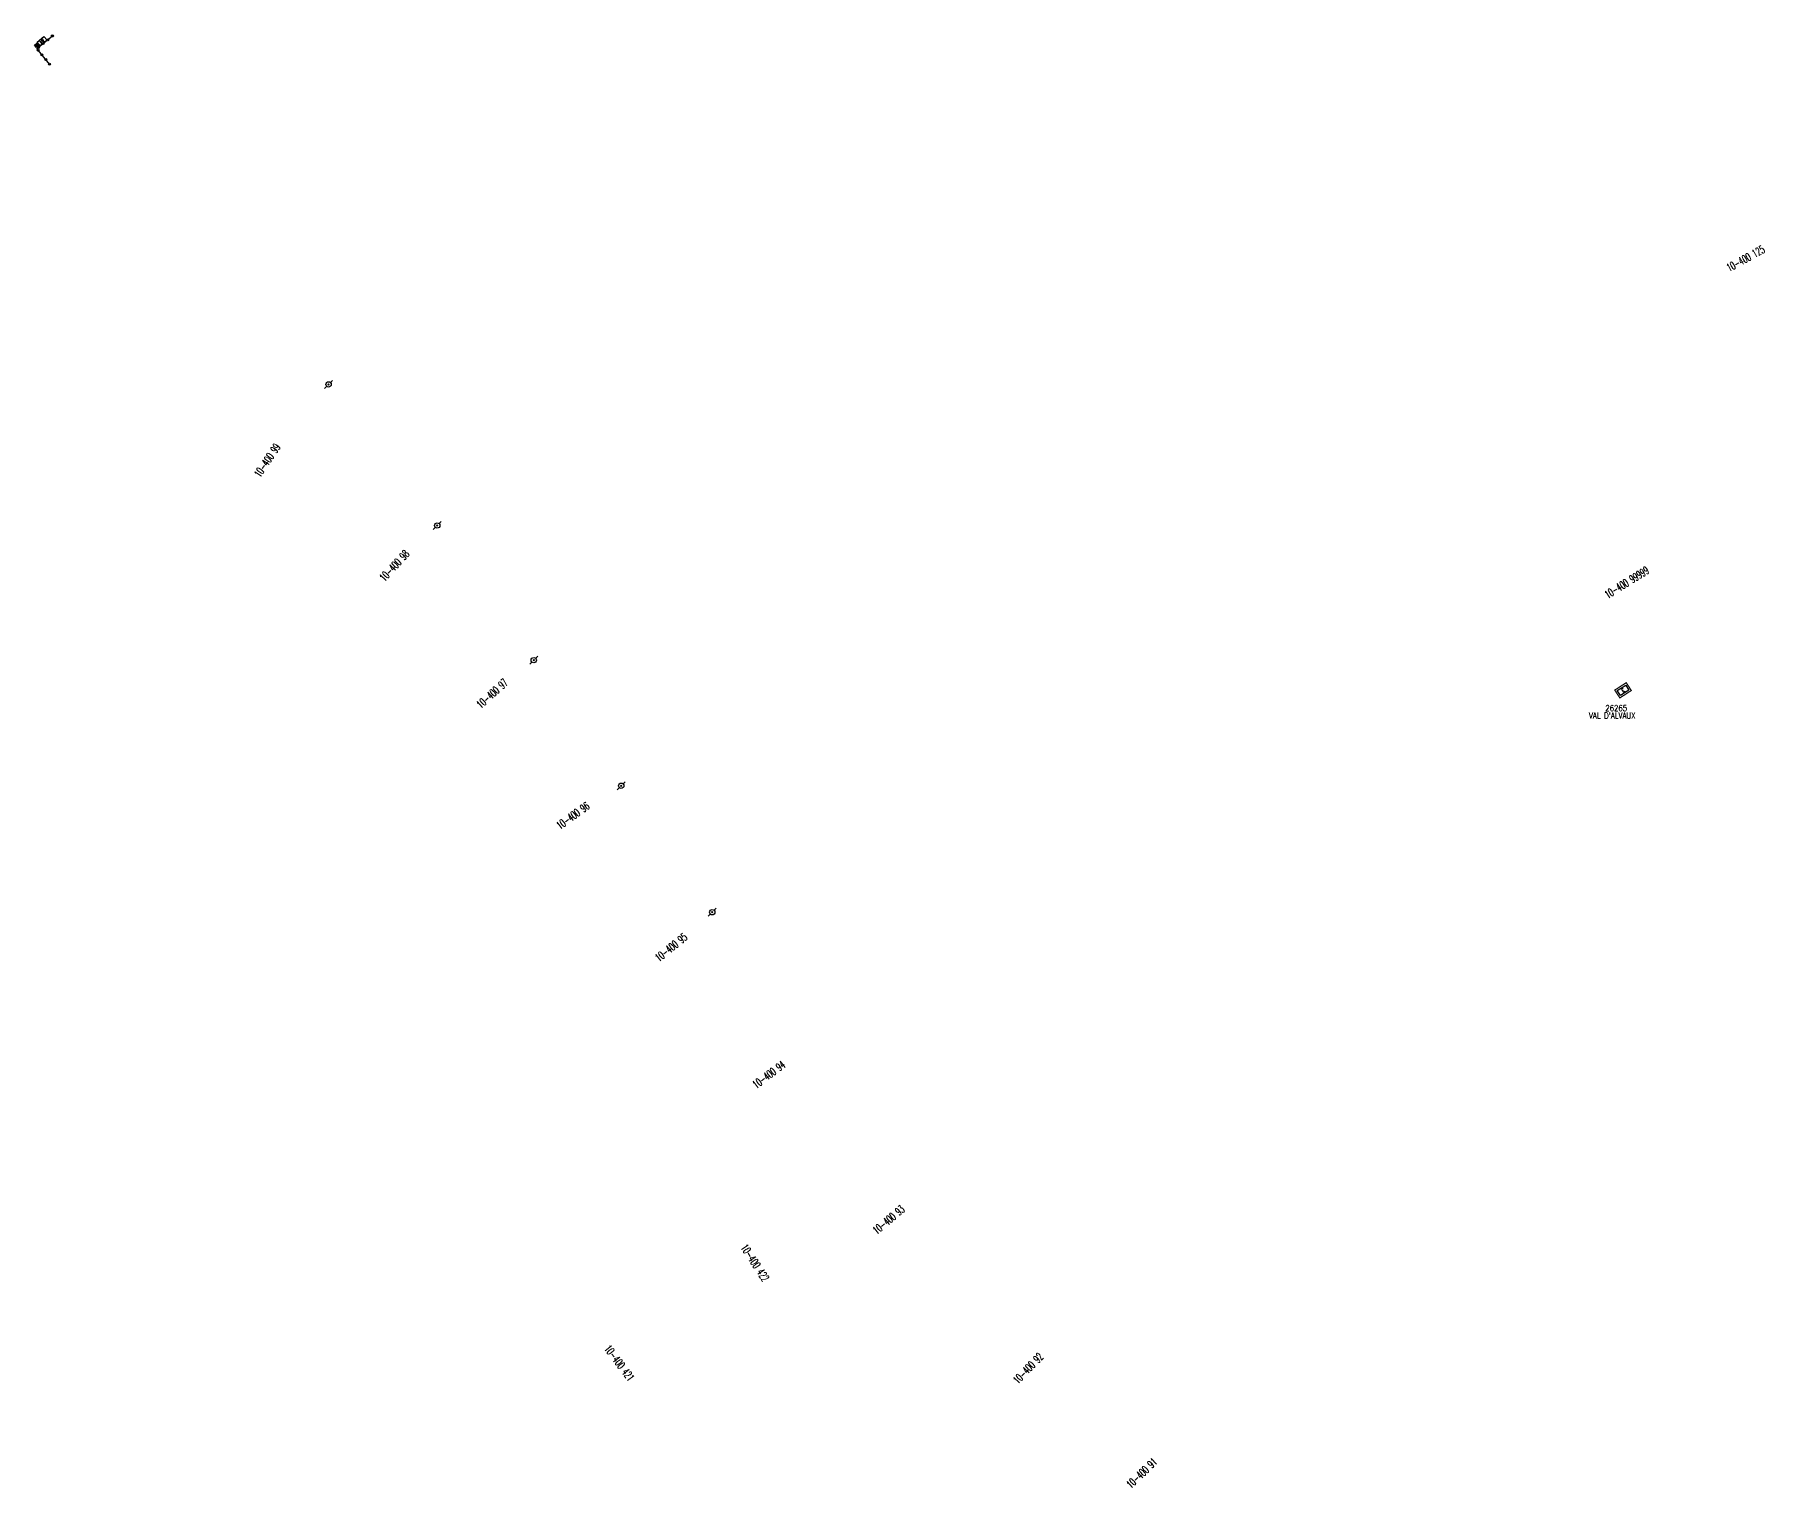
# Model space of a CAD drawing. Header units: millimetres. Extents: x 169002 to 170011, y 147009 to 148004.
# Drawn here: x 169578.8 to 170011.1, y 147009.1 to 147372.2 of the extents above; entities that cross this region are included whole.
import ezdxf
from ezdxf.enums import TextEntityAlignment as Align

# ---------------------------------------------------------------- set-up
doc = ezdxf.new("R2010")
doc.units = ezdxf.units.MM
doc.layers.get('0').update_dxf_attribs({"linetype": 'CONTINUOUS'})
for name, color, linetype in [('B_200', 7, 'CONTINUOUS'), ('B_720', 7, 'CONTINUOUS'), ('M_200', 7, 'CONTINUOUS'), ('W0322', 7, 'CONTINUOUS'), ('W0473', 7, 'CONTINUOUS')]:
    doc.layers.add(name, color=color, linetype=linetype)
doc.styles.add('M_ROMANS', font='ROMANS.shx', dxfattribs={"width": 0.75})
doc.styles.get("Standard").update_dxf_attribs({"font": 'romans.shx', "width": 0.85})

# ---------------------------------------------------------------- blocks, each defined once
blk = doc.blocks.new('T473')
for p, q in [((-0.166667, 0.166667), (0.166667, -0.166667)), ((-0.166667, -0.166667), (0.166667, 0.166667)), ((0.500001, 0.500001), (1.000002, 1.000002)), ((-1.000002, -1.000002), (-0.500001, -0.500001))]:
    blk.add_line(p, q)
blk.add_ellipse((0, 0), major_axis=(0.471405, 0.471405), ratio=1, start_param=5.4977871438, end_param=11.780972451)
blk = doc.blocks.new('BF0101')
at = {"color": 0, "linetype": 'Continuous'}
for radius in [0.25, 0.15]:
    blk.add_circle((0, 0), radius, dxfattribs=at)
blk = doc.blocks.new('B_720_01')
at = {"color": 0, "linetype": 'Continuous', "flags": 128}
blk.add_lwpolyline([(-1.125, -0.625), (-1.125, 0.625), (1.125, 0.625), (1.125, -0.625)], close=True, dxfattribs=at)
at = {"color": 0, "linetype": 'Continuous', "style": 'M_ROMANS', "width": 0.75}
blk.add_text('kW', height=0.75, dxfattribs=at).set_placement((0, 0), align=Align.MIDDLE)
at = {"color": 0, "linetype": 'Continuous', "width": 0.75, "flags": 3}
for tag, p in [('DEF_COUP', (0, -7.5)), ('DEF_LEG', (0, -5)), ('DEF_TYPE', (0, -10))]:
    blk.add_attdef(tag, text='', height=1.2, dxfattribs=at).set_placement(p, align=Align.MIDDLE)
blk = doc.blocks.new('B_200_01')
at = {"color": 0, "linetype": 'Continuous', "flags": 128}
blk.add_lwpolyline([(-0.75, -0.75), (-0.75, 0.75), (0.75, 0.75), (0.75, -0.75)], close=True, dxfattribs=at)
at = {"color": 0, "linetype": 'Continuous', "style": 'M_ROMANS', "width": 0.75}
blk.add_text('R', height=0.9, dxfattribs=at).set_placement((0, 0), align=Align.MIDDLE)
at = {"color": 0, "linetype": 'Continuous', "width": 0.75, "flags": 3}
for tag, p in [('DEF_COUP', (0, -7.5)), ('DEF_LEG', (0, -5)), ('DEF_TYPE', (0, -10))]:
    blk.add_attdef(tag, text='', height=1.2, dxfattribs=at).set_placement(p, align=Align.MIDDLE)
blk = doc.blocks.new('*U9')
at = {"layer": 'M_200', "color": 0, "linetype": 'Continuous', "const_width": 0.35, "flags": 128}
blk.add_lwpolyline([(4, 2.73), (4, 0), (0, 0), (0, 2.73)], close=True, dxfattribs=at)
at = {"layer": 'M_200', "color": 0, "linetype": 'Continuous'}
blk.add_lwpolyline([(0.5, 2.23), (3.5, 2.23), (3.5, 0.5), (0.5, 0.5)], close=True, dxfattribs=at)
at = {"layer": 'M_200', "insert": (2.04, 1.34), "char_height": 1.1, "width": 1.7569, "attachment_point": 5}
blk.add_mtext('E', dxfattribs=at)
at = {"layer": 'M_200', "color": 0, "linetype": 'Continuous', "width": 0.85}
for tag, p in [('NUM', (2, 17.06)), ('NOM', (2, 10.65))]:
    blk.add_attdef(tag, text='', height=4, dxfattribs=at).set_placement(p, align=Align.MIDDLE)
at = {"layer": 'M_200', "color": 0, "linetype": 'Continuous', "style": 'M_ROMANS', "width": 0.75, "flags": 3}
for tag, p in [('DEF_COUP', (1.87, -5.49)), ('DEF_LEG', (1.87, -2.99)), ('DEF_TYPE', (1.87, -7.99))]:
    blk.add_attdef(tag, text='', height=1.2, dxfattribs=at).set_placement(p, align=Align.MIDDLE)

msp = doc.modelspace()

# ---------------------------------------------------------------- linework, layer by layer
at = {"layer": 'W0322', "color": 252, "flags": 128}
for points in [[(169579.36, 147368.66), (169583.24, 147371.82)], [(169582.53, 147364.78), (169579.36, 147368.66)]]:
    msp.add_lwpolyline(points, dxfattribs=at)

# ---------------------------------------------------------------- block references
at = {"layer": 'B_200', "color": 252, "xscale": 0.5, "yscale": 0.5, "zscale": 0.5, "rotation": 39.23317696116173}
msp.add_blockref('B_200_01', (169579.33, 147369.49), dxfattribs=at)
at = {"layer": 'B_720', "color": 252, "rotation": 39.23317696240941}
msp.add_blockref('B_720_01', (169580.67, 147370.53), dxfattribs=at)
at = {"layer": 'M_200'}
ref = msp.add_blockref('*U9', (169975, 147206.39), dxfattribs=dict(at, xscale=0.8525721755570694, yscale=0.8525721755577251, zscale=0.8525721755565029, rotation=32.95222958266807))
ref.add_attrib('NUM', '26265', dxfattribs={"color": 0, "linetype": 'Continuous', "height": 1.5, "width": 0.85}).set_placement((169974.09, 147203.85), align=Align.MIDDLE)
ref.add_attrib('NOM', "VAL D'ALVAUX", dxfattribs={"color": 0, "linetype": 'Continuous', "height": 1.5, "width": 0.85}).set_placement((169973.11, 147201.96), align=Align.MIDDLE)
at = {"layer": 'W0322', "color": 252, "rotation": 218.9499889908937}
for p in [(169579.75, 147368.97), (169580.91, 147369.92), (169582.07, 147370.87), (169583.24, 147371.82), (169579.68, 147368.27), (169580.63, 147367.11), (169581.58, 147365.95), (169582.53, 147364.78)]:
    msp.add_blockref('BF0101', p, dxfattribs=at)
at = {"layer": 'W0473', "color": 252}
for p in [(169652.28, 147284.74), (169679.45, 147249.48), (169703.55, 147215.83), (169725.42, 147184.45), (169748.17, 147152.84)]:
    msp.add_blockref('T473', p, dxfattribs=at)

# ---------------------------------------------------------------- texts
at = {"layer": 'W0473', "color": 252, "width": 0.6}
for s, rotation, p in [('10-400 125', 29, (170006.42, 147316.21)), ('10-400 99', 56, (169636.94, 147265.78)), ('10-400 98', 47, (169668.72, 147239.45)), ('10-400 99999', 32, (169976.73, 147235.26)), ('10-400 97', 42, (169693.17, 147207.5)), ('10-400 96', 36, (169713.34, 147176.97)), ('10-400 95', 39, (169737.88, 147144.05)), ('10-400 94', 37, (169762.32, 147112.25)), ('10-400 93', 40, (169792.26, 147075.99)), ('10-400 422', 303, (169758.85, 147065.22)), ('10-400 421', 307, (169724.96, 147040.16)), ('10-400 92', 46, (169827.1, 147038.84)), ('10-400 91', 44, (169855.5, 147012.66))]:
    msp.add_text(s, height=2, rotation=rotation, dxfattribs=at).set_placement(p, align=Align.MIDDLE_CENTER)

doc.saveas('drawing.dxf')
